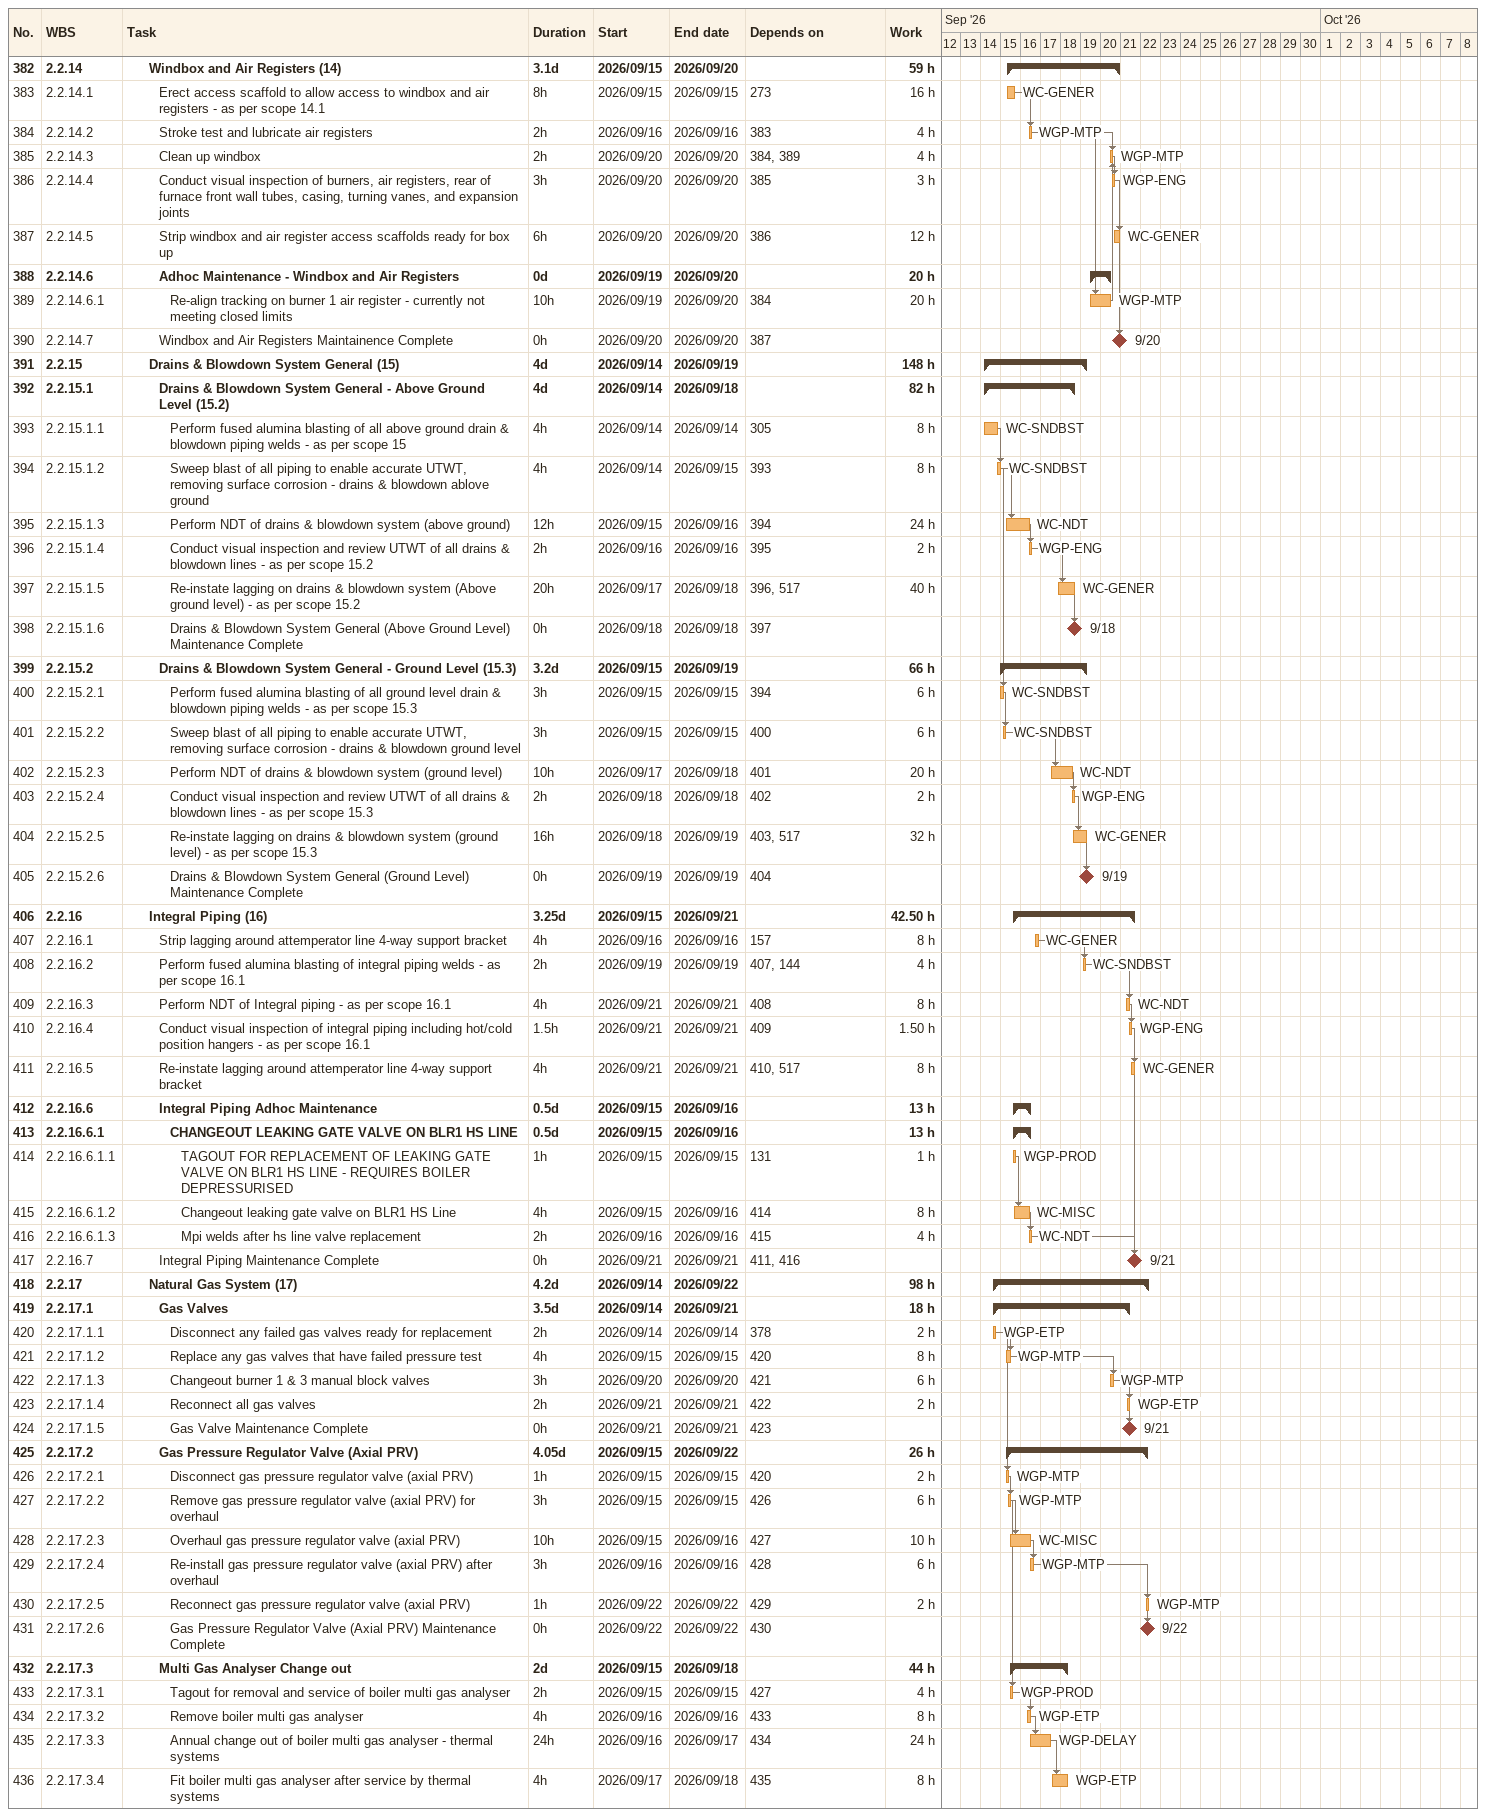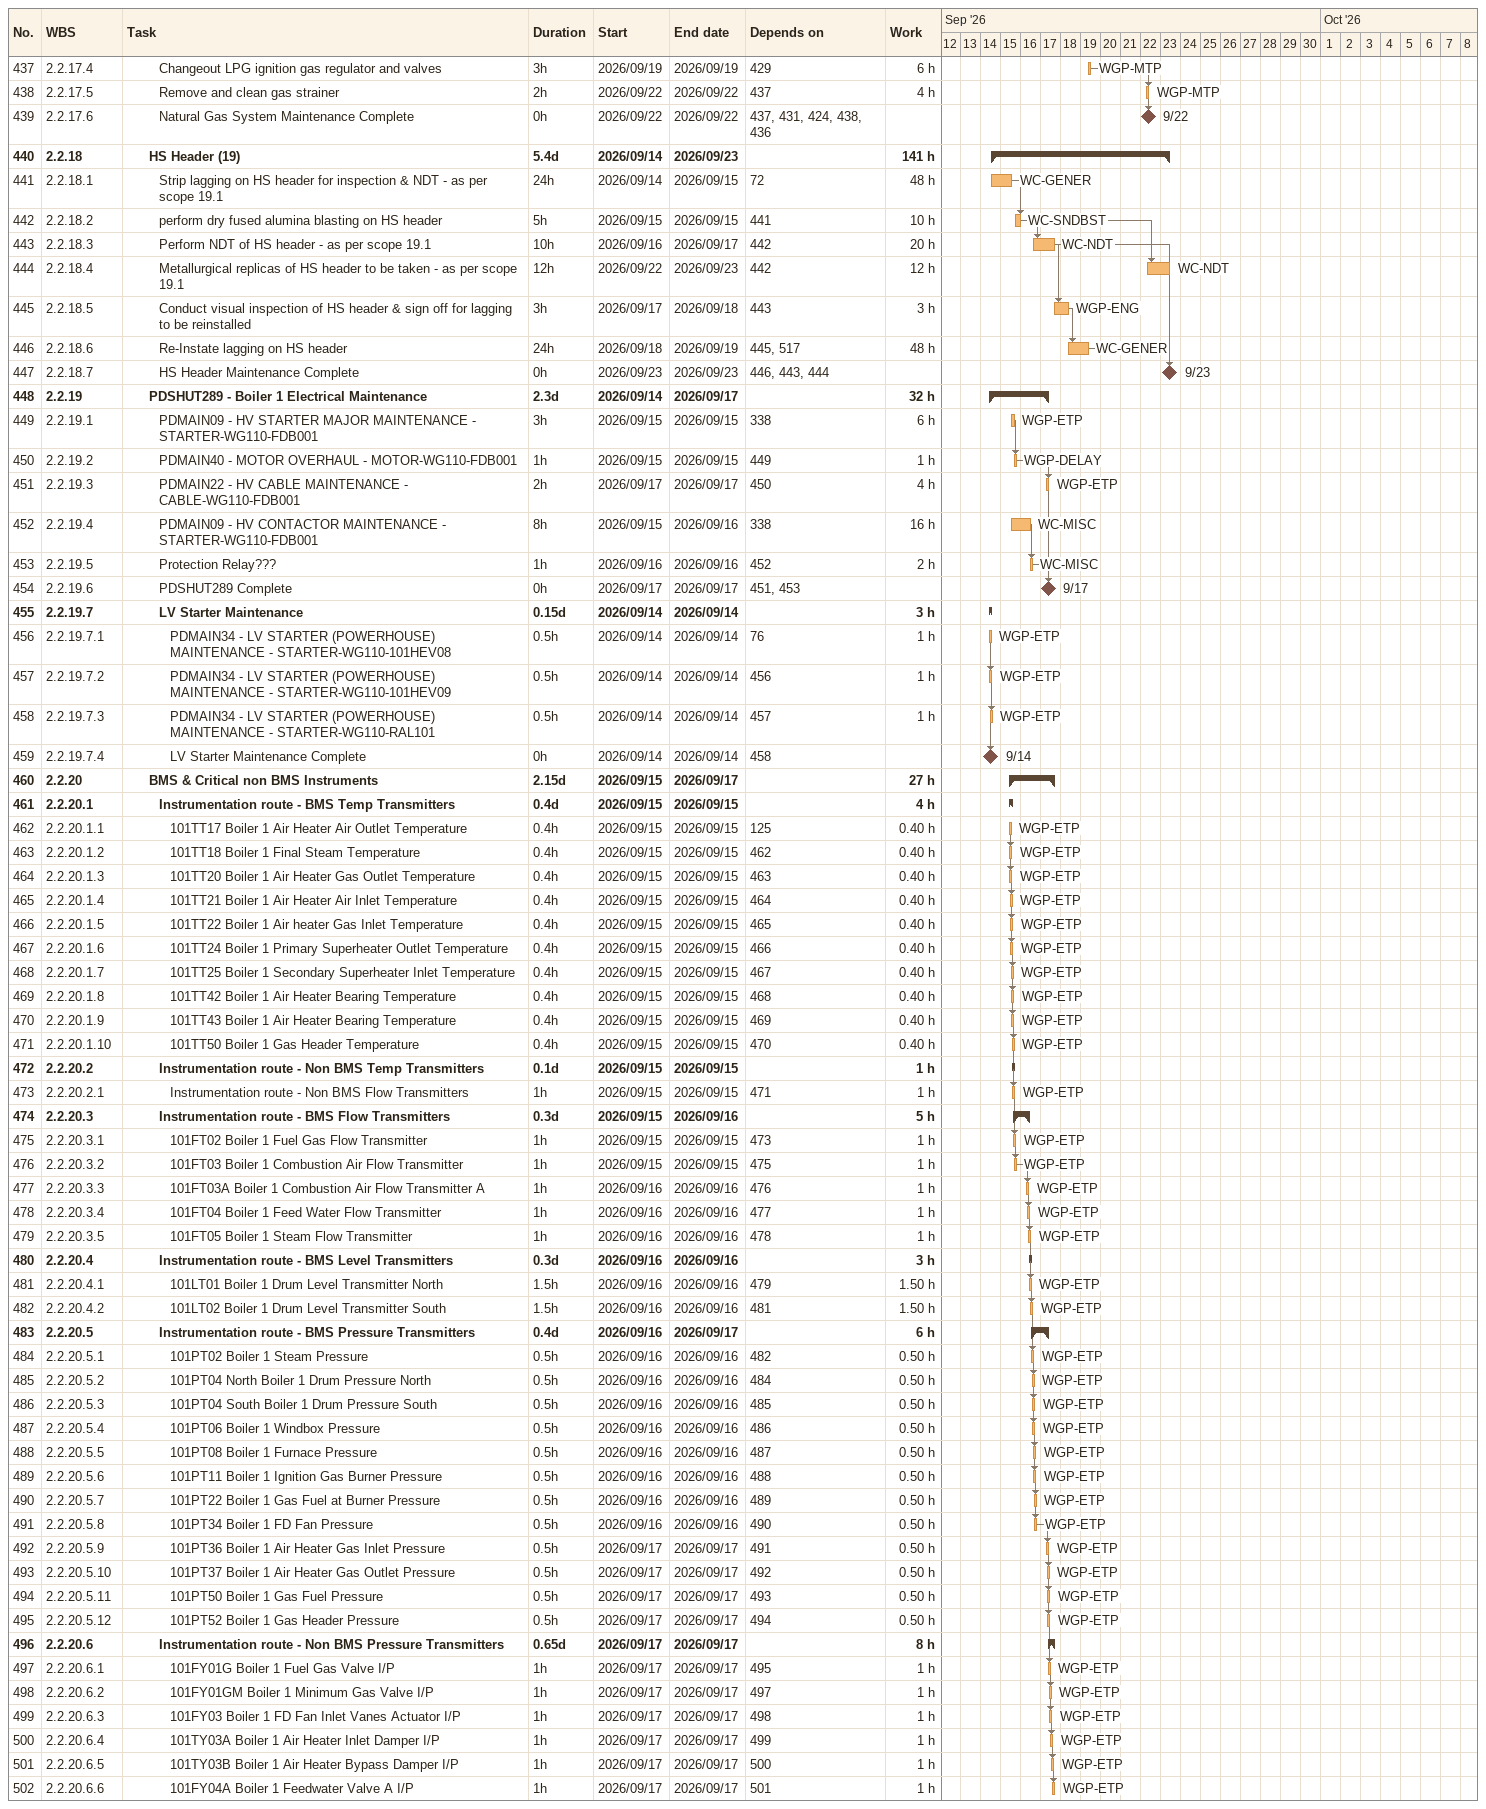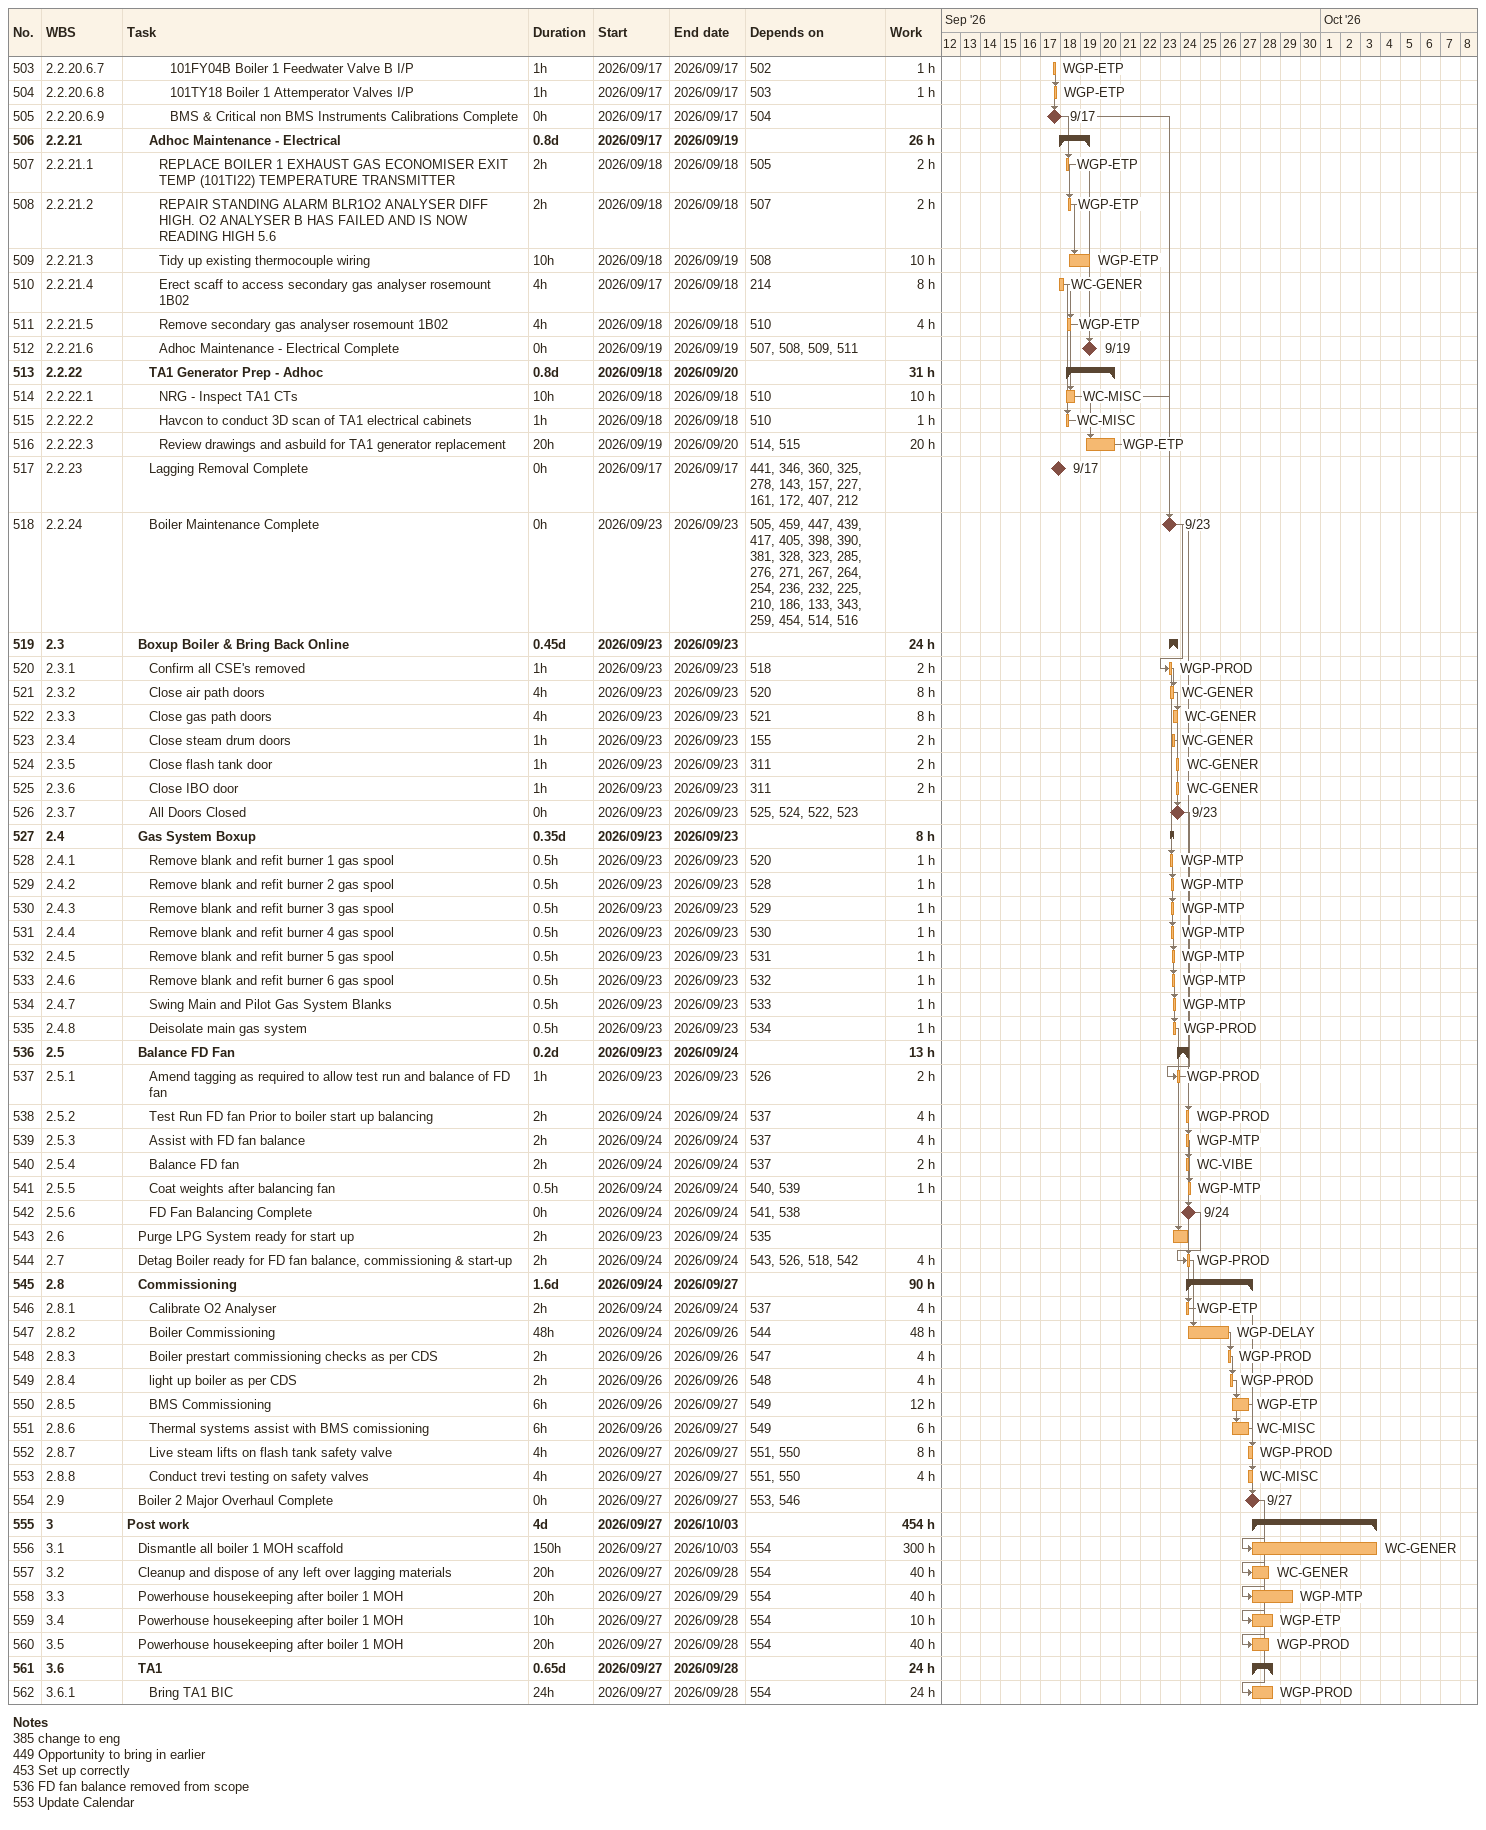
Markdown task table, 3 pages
| ID | WBS | Task | Duration | Start | Finish | Predecessors | Resources | Work (h) |
|---|---|---|---|---|---|---|---|---|
| 382 | 2.2.14 | **Windbox and Air Registers (14)** | 3.1d | 2026-09-15 | 2026-09-20 |  |  | 59 |
| 383 | 2.2.14.1 | Erect access scaffold to allow access to windbox and air registers - as per scope 14.1 | 8h | 2026-09-15 | 2026-09-15 | 273 | WC-GENER | 16 |
| 384 | 2.2.14.2 | Stroke test and lubricate air registers | 2h | 2026-09-16 | 2026-09-16 | 383 | WGP-MTP | 4 |
| 385 | 2.2.14.3 | Clean up windbox | 2h | 2026-09-20 | 2026-09-20 | 384, 389 | WGP-MTP | 4 |
| 386 | 2.2.14.4 | Conduct visual inspection of burners, air registers, rear of furnace front wall tubes, casing, turning vanes, and expansion joints | 3h | 2026-09-20 | 2026-09-20 | 385 | WGP-ENG | 3 |
| 387 | 2.2.14.5 | Strip windbox and air register access scaffolds ready for box up | 6h | 2026-09-20 | 2026-09-20 | 386 | WC-GENER | 12 |
| 388 | 2.2.14.6 | **Adhoc Maintenance - Windbox and Air Registers** | 0d | 2026-09-19 | 2026-09-20 |  |  | 20 |
| 389 | 2.2.14.6.1 | Re-align tracking on burner 1 air register - currently not meeting closed limits | 10h | 2026-09-19 | 2026-09-20 | 384 | WGP-MTP | 20 |
| 390 | 2.2.14.7 | Windbox and Air Registers Maintainence Complete | 0h | 2026-09-20 | 2026-09-20 | 387 |  |  |
| 391 | 2.2.15 | **Drains & Blowdown System General (15)** | 4d | 2026-09-14 | 2026-09-19 |  |  | 148 |
| 392 | 2.2.15.1 | **Drains & Blowdown System General - Above Ground Level (15.2)** | 4d | 2026-09-14 | 2026-09-18 |  |  | 82 |
| 393 | 2.2.15.1.1 | Perform fused alumina blasting of all above ground drain & blowdown piping welds - as per scope 15 | 4h | 2026-09-14 | 2026-09-14 | 305 | WC-SNDBST | 8 |
| 394 | 2.2.15.1.2 | Sweep blast of all piping to enable accurate UTWT, removing surface corrosion - drains & blowdown ablove ground | 4h | 2026-09-14 | 2026-09-15 | 393 | WC-SNDBST | 8 |
| 395 | 2.2.15.1.3 | Perform NDT of drains & blowdown system (above ground) | 12h | 2026-09-15 | 2026-09-16 | 394 | WC-NDT | 24 |
| 396 | 2.2.15.1.4 | Conduct visual inspection and review UTWT of all drains & blowdown lines - as per scope 15.2 | 2h | 2026-09-16 | 2026-09-16 | 395 | WGP-ENG | 2 |
| 397 | 2.2.15.1.5 | Re-instate lagging on drains & blowdown system (Above ground level) - as per scope 15.2 | 20h | 2026-09-17 | 2026-09-18 | 396, 517 | WC-GENER | 40 |
| 398 | 2.2.15.1.6 | Drains & Blowdown System General (Above Ground Level) Maintenance Complete | 0h | 2026-09-18 | 2026-09-18 | 397 |  |  |
| 399 | 2.2.15.2 | **Drains & Blowdown System General - Ground Level (15.3)** | 3.2d | 2026-09-15 | 2026-09-19 |  |  | 66 |
| 400 | 2.2.15.2.1 | Perform fused alumina blasting of all ground level drain & blowdown piping welds - as per scope 15.3 | 3h | 2026-09-15 | 2026-09-15 | 394 | WC-SNDBST | 6 |
| 401 | 2.2.15.2.2 | Sweep blast of all piping to enable accurate UTWT, removing surface corrosion - drains & blowdown ground level | 3h | 2026-09-15 | 2026-09-15 | 400 | WC-SNDBST | 6 |
| 402 | 2.2.15.2.3 | Perform NDT of drains & blowdown system (ground level) | 10h | 2026-09-17 | 2026-09-18 | 401 | WC-NDT | 20 |
| 403 | 2.2.15.2.4 | Conduct visual inspection and review UTWT of all drains & blowdown lines - as per scope 15.3 | 2h | 2026-09-18 | 2026-09-18 | 402 | WGP-ENG | 2 |
| 404 | 2.2.15.2.5 | Re-instate lagging on drains & blowdown system (ground level) - as per scope 15.3 | 16h | 2026-09-18 | 2026-09-19 | 403, 517 | WC-GENER | 32 |
| 405 | 2.2.15.2.6 | Drains & Blowdown System General (Ground Level) Maintenance Complete | 0h | 2026-09-19 | 2026-09-19 | 404 |  |  |
| 406 | 2.2.16 | **Integral Piping (16)** | 3.25d | 2026-09-15 | 2026-09-21 |  |  | 42.50 |
| 407 | 2.2.16.1 | Strip lagging around attemperator line 4-way support bracket | 4h | 2026-09-16 | 2026-09-16 | 157 | WC-GENER | 8 |
| 408 | 2.2.16.2 | Perform fused alumina blasting of integral piping welds - as per scope 16.1 | 2h | 2026-09-19 | 2026-09-19 | 407, 144 | WC-SNDBST | 4 |
| 409 | 2.2.16.3 | Perform NDT of Integral piping - as per scope 16.1 | 4h | 2026-09-21 | 2026-09-21 | 408 | WC-NDT | 8 |
| 410 | 2.2.16.4 | Conduct visual inspection of integral piping including hot/cold position hangers - as per scope 16.1 | 1.5h | 2026-09-21 | 2026-09-21 | 409 | WGP-ENG | 1.50 |
| 411 | 2.2.16.5 | Re-instate lagging around attemperator line 4-way support bracket | 4h | 2026-09-21 | 2026-09-21 | 410, 517 | WC-GENER | 8 |
| 412 | 2.2.16.6 | **Integral Piping Adhoc Maintenance** | 0.5d | 2026-09-15 | 2026-09-16 |  |  | 13 |
| 413 | 2.2.16.6.1 | **CHANGEOUT LEAKING GATE VALVE ON BLR1 HS LINE** | 0.5d | 2026-09-15 | 2026-09-16 |  |  | 13 |
| 414 | 2.2.16.6.1.1 | TAGOUT FOR REPLACEMENT OF LEAKING GATE VALVE ON BLR1 HS LINE - REQUIRES BOILER DEPRESSURISED | 1h | 2026-09-15 | 2026-09-15 | 131 | WGP-PROD | 1 |
| 415 | 2.2.16.6.1.2 | Changeout leaking gate valve on BLR1 HS Line | 4h | 2026-09-15 | 2026-09-16 | 414 | WC-MISC | 8 |
| 416 | 2.2.16.6.1.3 | Mpi welds after hs line valve replacement | 2h | 2026-09-16 | 2026-09-16 | 415 | WC-NDT | 4 |
| 417 | 2.2.16.7 | Integral Piping Maintenance Complete | 0h | 2026-09-21 | 2026-09-21 | 411, 416 |  |  |
| 418 | 2.2.17 | **Natural Gas System (17)** | 4.2d | 2026-09-14 | 2026-09-22 |  |  | 98 |
| 419 | 2.2.17.1 | **Gas Valves** | 3.5d | 2026-09-14 | 2026-09-21 |  |  | 18 |
| 420 | 2.2.17.1.1 | Disconnect any failed gas valves ready for replacement | 2h | 2026-09-14 | 2026-09-14 | 378 | WGP-ETP | 2 |
| 421 | 2.2.17.1.2 | Replace any gas valves that have failed pressure test | 4h | 2026-09-15 | 2026-09-15 | 420 | WGP-MTP | 8 |
| 422 | 2.2.17.1.3 | Changeout burner 1 & 3 manual block valves | 3h | 2026-09-20 | 2026-09-20 | 421 | WGP-MTP | 6 |
| 423 | 2.2.17.1.4 | Reconnect all gas valves | 2h | 2026-09-21 | 2026-09-21 | 422 | WGP-ETP | 2 |
| 424 | 2.2.17.1.5 | Gas Valve Maintenance Complete | 0h | 2026-09-21 | 2026-09-21 | 423 |  |  |
| 425 | 2.2.17.2 | **Gas Pressure Regulator Valve (Axial PRV)** | 4.05d | 2026-09-15 | 2026-09-22 |  |  | 26 |
| 426 | 2.2.17.2.1 | Disconnect gas pressure regulator valve (axial PRV) | 1h | 2026-09-15 | 2026-09-15 | 420 | WGP-MTP | 2 |
| 427 | 2.2.17.2.2 | Remove gas pressure regulator valve (axial PRV) for overhaul | 3h | 2026-09-15 | 2026-09-15 | 426 | WGP-MTP | 6 |
| 428 | 2.2.17.2.3 | Overhaul gas pressure regulator valve (axial PRV) | 10h | 2026-09-15 | 2026-09-16 | 427 | WC-MISC | 10 |
| 429 | 2.2.17.2.4 | Re-install gas pressure regulator valve (axial PRV) after overhaul | 3h | 2026-09-16 | 2026-09-16 | 428 | WGP-MTP | 6 |
| 430 | 2.2.17.2.5 | Reconnect gas pressure regulator valve (axial PRV) | 1h | 2026-09-22 | 2026-09-22 | 429 | WGP-MTP | 2 |
| 431 | 2.2.17.2.6 | Gas Pressure Regulator Valve (Axial PRV) Maintenance Complete | 0h | 2026-09-22 | 2026-09-22 | 430 |  |  |
| 432 | 2.2.17.3 | **Multi Gas Analyser Change out** | 2d | 2026-09-15 | 2026-09-18 |  |  | 44 |
| 433 | 2.2.17.3.1 | Tagout for removal and service of boiler multi gas analyser | 2h | 2026-09-15 | 2026-09-15 | 427 | WGP-PROD | 4 |
| 434 | 2.2.17.3.2 | Remove boiler multi gas analyser | 4h | 2026-09-16 | 2026-09-16 | 433 | WGP-ETP | 8 |
| 435 | 2.2.17.3.3 | Annual change out of boiler multi gas analyser - thermal systems | 24h | 2026-09-16 | 2026-09-17 | 434 | WGP-DELAY | 24 |
| 436 | 2.2.17.3.4 | Fit boiler multi gas analyser after service by thermal systems | 4h | 2026-09-17 | 2026-09-18 | 435 | WGP-ETP | 8 |
| 437 | 2.2.17.4 | Changeout LPG ignition gas regulator and valves | 3h | 2026-09-19 | 2026-09-19 | 429 | WGP-MTP | 6 |
| 438 | 2.2.17.5 | Remove and clean gas strainer | 2h | 2026-09-22 | 2026-09-22 | 437 | WGP-MTP | 4 |
| 439 | 2.2.17.6 | Natural Gas System Maintenance Complete | 0h | 2026-09-22 | 2026-09-22 | 437, 431, 424, 438, 436 |  |  |
| 440 | 2.2.18 | **HS Header (19)** | 5.4d | 2026-09-14 | 2026-09-23 |  |  | 141 |
| 441 | 2.2.18.1 | Strip lagging on HS header for inspection & NDT - as per scope 19.1 | 24h | 2026-09-14 | 2026-09-15 | 72 | WC-GENER | 48 |
| 442 | 2.2.18.2 | perform dry fused alumina blasting on HS header | 5h | 2026-09-15 | 2026-09-15 | 441 | WC-SNDBST | 10 |
| 443 | 2.2.18.3 | Perform NDT of HS header - as per scope 19.1 | 10h | 2026-09-16 | 2026-09-17 | 442 | WC-NDT | 20 |
| 444 | 2.2.18.4 | Metallurgical replicas of HS header to be taken - as per scope 19.1 | 12h | 2026-09-22 | 2026-09-23 | 442 | WC-NDT | 12 |
| 445 | 2.2.18.5 | Conduct visual inspection of HS header & sign off for lagging to be reinstalled | 3h | 2026-09-17 | 2026-09-18 | 443 | WGP-ENG | 3 |
| 446 | 2.2.18.6 | Re-Instate lagging on HS header | 24h | 2026-09-18 | 2026-09-19 | 445, 517 | WC-GENER | 48 |
| 447 | 2.2.18.7 | HS Header Maintenance Complete | 0h | 2026-09-23 | 2026-09-23 | 446, 443, 444 |  |  |
| 448 | 2.2.19 | **PDSHUT289 - Boiler 1 Electrical Maintenance** | 2.3d | 2026-09-14 | 2026-09-17 |  |  | 32 |
| 449 | 2.2.19.1 | PDMAIN09 - HV STARTER MAJOR MAINTENANCE - STARTER-WG110-FDB001 | 3h | 2026-09-15 | 2026-09-15 | 338 | WGP-ETP | 6 |
| 450 | 2.2.19.2 | PDMAIN40 - MOTOR OVERHAUL - MOTOR-WG110-FDB001 | 1h | 2026-09-15 | 2026-09-15 | 449 | WGP-DELAY | 1 |
| 451 | 2.2.19.3 | PDMAIN22 - HV CABLE MAINTENANCE - CABLE-WG110-FDB001 | 2h | 2026-09-17 | 2026-09-17 | 450 | WGP-ETP | 4 |
| 452 | 2.2.19.4 | PDMAIN09 - HV CONTACTOR MAINTENANCE - STARTER-WG110-FDB001 | 8h | 2026-09-15 | 2026-09-16 | 338 | WC-MISC | 16 |
| 453 | 2.2.19.5 | Protection Relay??? | 1h | 2026-09-16 | 2026-09-16 | 452 | WC-MISC | 2 |
| 454 | 2.2.19.6 | PDSHUT289 Complete | 0h | 2026-09-17 | 2026-09-17 | 451, 453 |  |  |
| 455 | 2.2.19.7 | **LV Starter Maintenance** | 0.15d | 2026-09-14 | 2026-09-14 |  |  | 3 |
| 456 | 2.2.19.7.1 | PDMAIN34 - LV STARTER (POWERHOUSE) MAINTENANCE - STARTER-WG110-101HEV08 | 0.5h | 2026-09-14 | 2026-09-14 | 76 | WGP-ETP | 1 |
| 457 | 2.2.19.7.2 | PDMAIN34 - LV STARTER (POWERHOUSE) MAINTENANCE - STARTER-WG110-101HEV09 | 0.5h | 2026-09-14 | 2026-09-14 | 456 | WGP-ETP | 1 |
| 458 | 2.2.19.7.3 | PDMAIN34 - LV STARTER (POWERHOUSE) MAINTENANCE - STARTER-WG110-RAL101 | 0.5h | 2026-09-14 | 2026-09-14 | 457 | WGP-ETP | 1 |
| 459 | 2.2.19.7.4 | LV Starter Maintenance Complete | 0h | 2026-09-14 | 2026-09-14 | 458 |  |  |
| 460 | 2.2.20 | **BMS & Critical non BMS Instruments** | 2.15d | 2026-09-15 | 2026-09-17 |  |  | 27 |
| 461 | 2.2.20.1 | **Instrumentation route - BMS Temp Transmitters** | 0.4d | 2026-09-15 | 2026-09-15 |  |  | 4 |
| 462 | 2.2.20.1.1 | 101TT17 Boiler 1 Air Heater Air Outlet Temperature | 0.4h | 2026-09-15 | 2026-09-15 | 125 | WGP-ETP | 0.40 |
| 463 | 2.2.20.1.2 | 101TT18 Boiler 1 Final Steam Temperature | 0.4h | 2026-09-15 | 2026-09-15 | 462 | WGP-ETP | 0.40 |
| 464 | 2.2.20.1.3 | 101TT20 Boiler 1 Air Heater Gas Outlet Temperature | 0.4h | 2026-09-15 | 2026-09-15 | 463 | WGP-ETP | 0.40 |
| 465 | 2.2.20.1.4 | 101TT21 Boiler 1 Air Heater Air Inlet Temperature | 0.4h | 2026-09-15 | 2026-09-15 | 464 | WGP-ETP | 0.40 |
| 466 | 2.2.20.1.5 | 101TT22 Boiler 1 Air heater Gas Inlet Temperature | 0.4h | 2026-09-15 | 2026-09-15 | 465 | WGP-ETP | 0.40 |
| 467 | 2.2.20.1.6 | 101TT24 Boiler 1 Primary Superheater Outlet Temperature | 0.4h | 2026-09-15 | 2026-09-15 | 466 | WGP-ETP | 0.40 |
| 468 | 2.2.20.1.7 | 101TT25 Boiler 1 Secondary Superheater Inlet Temperature | 0.4h | 2026-09-15 | 2026-09-15 | 467 | WGP-ETP | 0.40 |
| 469 | 2.2.20.1.8 | 101TT42 Boiler 1 Air Heater Bearing Temperature | 0.4h | 2026-09-15 | 2026-09-15 | 468 | WGP-ETP | 0.40 |
| 470 | 2.2.20.1.9 | 101TT43 Boiler 1 Air Heater Bearing Temperature | 0.4h | 2026-09-15 | 2026-09-15 | 469 | WGP-ETP | 0.40 |
| 471 | 2.2.20.1.10 | 101TT50 Boiler 1 Gas Header Temperature | 0.4h | 2026-09-15 | 2026-09-15 | 470 | WGP-ETP | 0.40 |
| 472 | 2.2.20.2 | **Instrumentation route - Non BMS Temp Transmitters** | 0.1d | 2026-09-15 | 2026-09-15 |  |  | 1 |
| 473 | 2.2.20.2.1 | Instrumentation route - Non BMS Flow Transmitters | 1h | 2026-09-15 | 2026-09-15 | 471 | WGP-ETP | 1 |
| 474 | 2.2.20.3 | **Instrumentation route - BMS Flow Transmitters** | 0.3d | 2026-09-15 | 2026-09-16 |  |  | 5 |
| 475 | 2.2.20.3.1 | 101FT02 Boiler 1 Fuel Gas Flow Transmitter | 1h | 2026-09-15 | 2026-09-15 | 473 | WGP-ETP | 1 |
| 476 | 2.2.20.3.2 | 101FT03 Boiler 1 Combustion Air Flow Transmitter | 1h | 2026-09-15 | 2026-09-15 | 475 | WGP-ETP | 1 |
| 477 | 2.2.20.3.3 | 101FT03A Boiler 1 Combustion Air Flow Transmitter A | 1h | 2026-09-16 | 2026-09-16 | 476 | WGP-ETP | 1 |
| 478 | 2.2.20.3.4 | 101FT04 Boiler 1 Feed Water Flow Transmitter | 1h | 2026-09-16 | 2026-09-16 | 477 | WGP-ETP | 1 |
| 479 | 2.2.20.3.5 | 101FT05 Boiler 1 Steam Flow Transmitter | 1h | 2026-09-16 | 2026-09-16 | 478 | WGP-ETP | 1 |
| 480 | 2.2.20.4 | **Instrumentation route - BMS Level Transmitters** | 0.3d | 2026-09-16 | 2026-09-16 |  |  | 3 |
| 481 | 2.2.20.4.1 | 101LT01 Boiler 1 Drum Level Transmitter North | 1.5h | 2026-09-16 | 2026-09-16 | 479 | WGP-ETP | 1.50 |
| 482 | 2.2.20.4.2 | 101LT02 Boiler 1 Drum Level Transmitter South | 1.5h | 2026-09-16 | 2026-09-16 | 481 | WGP-ETP | 1.50 |
| 483 | 2.2.20.5 | **Instrumentation route - BMS Pressure Transmitters** | 0.4d | 2026-09-16 | 2026-09-17 |  |  | 6 |
| 484 | 2.2.20.5.1 | 101PT02 Boiler 1 Steam Pressure | 0.5h | 2026-09-16 | 2026-09-16 | 482 | WGP-ETP | 0.50 |
| 485 | 2.2.20.5.2 | 101PT04 North Boiler 1 Drum Pressure North | 0.5h | 2026-09-16 | 2026-09-16 | 484 | WGP-ETP | 0.50 |
| 486 | 2.2.20.5.3 | 101PT04 South Boiler 1 Drum Pressure South | 0.5h | 2026-09-16 | 2026-09-16 | 485 | WGP-ETP | 0.50 |
| 487 | 2.2.20.5.4 | 101PT06 Boiler 1 Windbox Pressure | 0.5h | 2026-09-16 | 2026-09-16 | 486 | WGP-ETP | 0.50 |
| 488 | 2.2.20.5.5 | 101PT08 Boiler 1 Furnace Pressure | 0.5h | 2026-09-16 | 2026-09-16 | 487 | WGP-ETP | 0.50 |
| 489 | 2.2.20.5.6 | 101PT11 Boiler 1 Ignition Gas Burner Pressure | 0.5h | 2026-09-16 | 2026-09-16 | 488 | WGP-ETP | 0.50 |
| 490 | 2.2.20.5.7 | 101PT22 Boiler 1 Gas Fuel at Burner Pressure | 0.5h | 2026-09-16 | 2026-09-16 | 489 | WGP-ETP | 0.50 |
| 491 | 2.2.20.5.8 | 101PT34 Boiler 1 FD Fan Pressure | 0.5h | 2026-09-16 | 2026-09-16 | 490 | WGP-ETP | 0.50 |
| 492 | 2.2.20.5.9 | 101PT36 Boiler 1 Air Heater Gas Inlet Pressure | 0.5h | 2026-09-17 | 2026-09-17 | 491 | WGP-ETP | 0.50 |
| 493 | 2.2.20.5.10 | 101PT37 Boiler 1 Air Heater Gas Outlet Pressure | 0.5h | 2026-09-17 | 2026-09-17 | 492 | WGP-ETP | 0.50 |
| 494 | 2.2.20.5.11 | 101PT50 Boiler 1 Gas Fuel Pressure | 0.5h | 2026-09-17 | 2026-09-17 | 493 | WGP-ETP | 0.50 |
| 495 | 2.2.20.5.12 | 101PT52 Boiler 1 Gas Header Pressure | 0.5h | 2026-09-17 | 2026-09-17 | 494 | WGP-ETP | 0.50 |
| 496 | 2.2.20.6 | **Instrumentation route - Non BMS Pressure Transmitters** | 0.65d | 2026-09-17 | 2026-09-17 |  |  | 8 |
| 497 | 2.2.20.6.1 | 101FY01G Boiler 1 Fuel Gas Valve I/P | 1h | 2026-09-17 | 2026-09-17 | 495 | WGP-ETP | 1 |
| 498 | 2.2.20.6.2 | 101FY01GM Boiler 1 Minimum Gas Valve I/P | 1h | 2026-09-17 | 2026-09-17 | 497 | WGP-ETP | 1 |
| 499 | 2.2.20.6.3 | 101FY03 Boiler 1 FD Fan Inlet Vanes Actuator I/P | 1h | 2026-09-17 | 2026-09-17 | 498 | WGP-ETP | 1 |
| 500 | 2.2.20.6.4 | 101TY03A Boiler 1 Air Heater Inlet Damper I/P | 1h | 2026-09-17 | 2026-09-17 | 499 | WGP-ETP | 1 |
| 501 | 2.2.20.6.5 | 101TY03B Boiler 1 Air Heater Bypass Damper I/P | 1h | 2026-09-17 | 2026-09-17 | 500 | WGP-ETP | 1 |
| 502 | 2.2.20.6.6 | 101FY04A Boiler 1 Feedwater Valve A I/P | 1h | 2026-09-17 | 2026-09-17 | 501 | WGP-ETP | 1 |
| 503 | 2.2.20.6.7 | 101FY04B Boiler 1 Feedwater Valve B I/P | 1h | 2026-09-17 | 2026-09-17 | 502 | WGP-ETP | 1 |
| 504 | 2.2.20.6.8 | 101TY18 Boiler 1 Attemperator Valves I/P | 1h | 2026-09-17 | 2026-09-17 | 503 | WGP-ETP | 1 |
| 505 | 2.2.20.6.9 | BMS & Critical non BMS Instruments Calibrations Complete | 0h | 2026-09-17 | 2026-09-17 | 504 |  |  |
| 506 | 2.2.21 | **Adhoc Maintenance - Electrical** | 0.8d | 2026-09-17 | 2026-09-19 |  |  | 26 |
| 507 | 2.2.21.1 | REPLACE BOILER 1 EXHAUST GAS ECONOMISER EXIT TEMP (101TI22) TEMPERATURE TRANSMITTER | 2h | 2026-09-18 | 2026-09-18 | 505 | WGP-ETP | 2 |
| 508 | 2.2.21.2 | REPAIR STANDING ALARM BLR1O2 ANALYSER DIFF HIGH. O2 ANALYSER B HAS FAILED AND IS NOW READING HIGH 5.6 | 2h | 2026-09-18 | 2026-09-18 | 507 | WGP-ETP | 2 |
| 509 | 2.2.21.3 | Tidy up existing thermocouple wiring | 10h | 2026-09-18 | 2026-09-19 | 508 | WGP-ETP | 10 |
| 510 | 2.2.21.4 | Erect scaff to access secondary gas analyser rosemount 1B02 | 4h | 2026-09-17 | 2026-09-18 | 214 | WC-GENER | 8 |
| 511 | 2.2.21.5 | Remove secondary gas analyser rosemount 1B02 | 4h | 2026-09-18 | 2026-09-18 | 510 | WGP-ETP | 4 |
| 512 | 2.2.21.6 | Adhoc Maintenance - Electrical Complete | 0h | 2026-09-19 | 2026-09-19 | 507, 508, 509, 511 |  |  |
| 513 | 2.2.22 | **TA1 Generator Prep - Adhoc** | 0.8d | 2026-09-18 | 2026-09-20 |  |  | 31 |
| 514 | 2.2.22.1 | NRG - Inspect TA1 CTs | 10h | 2026-09-18 | 2026-09-18 | 510 | WC-MISC | 10 |
| 515 | 2.2.22.2 | Havcon to conduct 3D scan of TA1 electrical cabinets | 1h | 2026-09-18 | 2026-09-18 | 510 | WC-MISC | 1 |
| 516 | 2.2.22.3 | Review drawings and asbuild for TA1 generator replacement | 20h | 2026-09-19 | 2026-09-20 | 514, 515 | WGP-ETP | 20 |
| 517 | 2.2.23 | Lagging Removal Complete | 0h | 2026-09-17 | 2026-09-17 | 441, 346, 360, 325, 278, 143, 157, 227, 161, 172, 407, 212 |  |  |
| 518 | 2.2.24 | Boiler Maintenance Complete | 0h | 2026-09-23 | 2026-09-23 | 505, 459, 447, 439, 417, 405, 398, 390, 381, 328, 323, 285, 276, 271, 267, 264, 254, 236, 232, 225, 210, 186, 133, 343, 259, 454, 514, 516 |  |  |
| 519 | 2.3 | **Boxup Boiler & Bring Back Online** | 0.45d | 2026-09-23 | 2026-09-23 |  |  | 24 |
| 520 | 2.3.1 | Confirm all CSE's removed | 1h | 2026-09-23 | 2026-09-23 | 518 | WGP-PROD | 2 |
| 521 | 2.3.2 | Close air path doors | 4h | 2026-09-23 | 2026-09-23 | 520 | WC-GENER | 8 |
| 522 | 2.3.3 | Close gas path doors | 4h | 2026-09-23 | 2026-09-23 | 521 | WC-GENER | 8 |
| 523 | 2.3.4 | Close steam drum doors | 1h | 2026-09-23 | 2026-09-23 | 155 | WC-GENER | 2 |
| 524 | 2.3.5 | Close flash tank door | 1h | 2026-09-23 | 2026-09-23 | 311 | WC-GENER | 2 |
| 525 | 2.3.6 | Close IBO door | 1h | 2026-09-23 | 2026-09-23 | 311 | WC-GENER | 2 |
| 526 | 2.3.7 | All Doors Closed | 0h | 2026-09-23 | 2026-09-23 | 525, 524, 522, 523 |  |  |
| 527 | 2.4 | **Gas System Boxup** | 0.35d | 2026-09-23 | 2026-09-23 |  |  | 8 |
| 528 | 2.4.1 | Remove blank and refit burner 1 gas spool | 0.5h | 2026-09-23 | 2026-09-23 | 520 | WGP-MTP | 1 |
| 529 | 2.4.2 | Remove blank and refit burner 2 gas spool | 0.5h | 2026-09-23 | 2026-09-23 | 528 | WGP-MTP | 1 |
| 530 | 2.4.3 | Remove blank and refit burner 3 gas spool | 0.5h | 2026-09-23 | 2026-09-23 | 529 | WGP-MTP | 1 |
| 531 | 2.4.4 | Remove blank and refit burner 4 gas spool | 0.5h | 2026-09-23 | 2026-09-23 | 530 | WGP-MTP | 1 |
| 532 | 2.4.5 | Remove blank and refit burner 5 gas spool | 0.5h | 2026-09-23 | 2026-09-23 | 531 | WGP-MTP | 1 |
| 533 | 2.4.6 | Remove blank and refit burner 6 gas spool | 0.5h | 2026-09-23 | 2026-09-23 | 532 | WGP-MTP | 1 |
| 534 | 2.4.7 | Swing Main and Pilot Gas System Blanks | 0.5h | 2026-09-23 | 2026-09-23 | 533 | WGP-MTP | 1 |
| 535 | 2.4.8 | Deisolate main gas system | 0.5h | 2026-09-23 | 2026-09-23 | 534 | WGP-PROD | 1 |
| 536 | 2.5 | **Balance FD Fan** | 0.2d | 2026-09-23 | 2026-09-24 |  |  | 13 |
| 537 | 2.5.1 | Amend tagging as required to allow test run and balance of FD fan | 1h | 2026-09-23 | 2026-09-23 | 526 | WGP-PROD | 2 |
| 538 | 2.5.2 | Test Run FD fan Prior to boiler start up balancing | 2h | 2026-09-24 | 2026-09-24 | 537 | WGP-PROD | 4 |
| 539 | 2.5.3 | Assist with FD fan balance | 2h | 2026-09-24 | 2026-09-24 | 537 | WGP-MTP | 4 |
| 540 | 2.5.4 | Balance FD fan | 2h | 2026-09-24 | 2026-09-24 | 537 | WC-VIBE | 2 |
| 541 | 2.5.5 | Coat weights after balancing fan | 0.5h | 2026-09-24 | 2026-09-24 | 540, 539 | WGP-MTP | 1 |
| 542 | 2.5.6 | FD Fan Balancing Complete | 0h | 2026-09-24 | 2026-09-24 | 541, 538 |  |  |
| 543 | 2.6 | Purge LPG System ready for start up | 2h | 2026-09-23 | 2026-09-24 | 535 |  |  |
| 544 | 2.7 | Detag Boiler ready for FD fan balance, commissioning & start-up | 2h | 2026-09-24 | 2026-09-24 | 543, 526, 518, 542 | WGP-PROD | 4 |
| 545 | 2.8 | **Commissioning** | 1.6d | 2026-09-24 | 2026-09-27 |  |  | 90 |
| 546 | 2.8.1 | Calibrate O2 Analyser | 2h | 2026-09-24 | 2026-09-24 | 537 | WGP-ETP | 4 |
| 547 | 2.8.2 | Boiler Commissioning | 48h | 2026-09-24 | 2026-09-26 | 544 | WGP-DELAY | 48 |
| 548 | 2.8.3 | Boiler prestart commissioning checks as per CDS | 2h | 2026-09-26 | 2026-09-26 | 547 | WGP-PROD | 4 |
| 549 | 2.8.4 | light up boiler as per CDS | 2h | 2026-09-26 | 2026-09-26 | 548 | WGP-PROD | 4 |
| 550 | 2.8.5 | BMS Commissioning | 6h | 2026-09-26 | 2026-09-27 | 549 | WGP-ETP | 12 |
| 551 | 2.8.6 | Thermal systems assist with BMS comissioning | 6h | 2026-09-26 | 2026-09-27 | 549 | WC-MISC | 6 |
| 552 | 2.8.7 | Live steam lifts on flash tank safety valve | 4h | 2026-09-27 | 2026-09-27 | 551, 550 | WGP-PROD | 8 |
| 553 | 2.8.8 | Conduct trevi testing on safety valves | 4h | 2026-09-27 | 2026-09-27 | 551, 550 | WC-MISC | 4 |
| 554 | 2.9 | Boiler 2 Major Overhaul Complete | 0h | 2026-09-27 | 2026-09-27 | 553, 546 |  |  |
| 555 | 3 | **Post work** | 4d | 2026-09-27 | 2026-10-03 |  |  | 454 |
| 556 | 3.1 | Dismantle all boiler 1 MOH scaffold | 150h | 2026-09-27 | 2026-10-03 | 554 | WC-GENER | 300 |
| 557 | 3.2 | Cleanup and dispose of any left over lagging materials | 20h | 2026-09-27 | 2026-09-28 | 554 | WC-GENER | 40 |
| 558 | 3.3 | Powerhouse housekeeping after boiler 1 MOH | 20h | 2026-09-27 | 2026-09-29 | 554 | WGP-MTP | 40 |
| 559 | 3.4 | Powerhouse housekeeping after boiler 1 MOH | 10h | 2026-09-27 | 2026-09-28 | 554 | WGP-ETP | 10 |
| 560 | 3.5 | Powerhouse housekeeping after boiler 1 MOH | 20h | 2026-09-27 | 2026-09-28 | 554 | WGP-PROD | 40 |
| 561 | 3.6 | **TA1** | 0.65d | 2026-09-27 | 2026-09-28 |  |  | 24 |
| 562 | 3.6.1 | Bring TA1 BIC | 24h | 2026-09-27 | 2026-09-28 | 554 | WGP-PROD | 24 |

Notes
- 385: change to eng
- 449: Opportunity to bring in earlier
- 453: Set up correctly
- 536: FD fan balance removed from scope
- 553: Update Calendar
